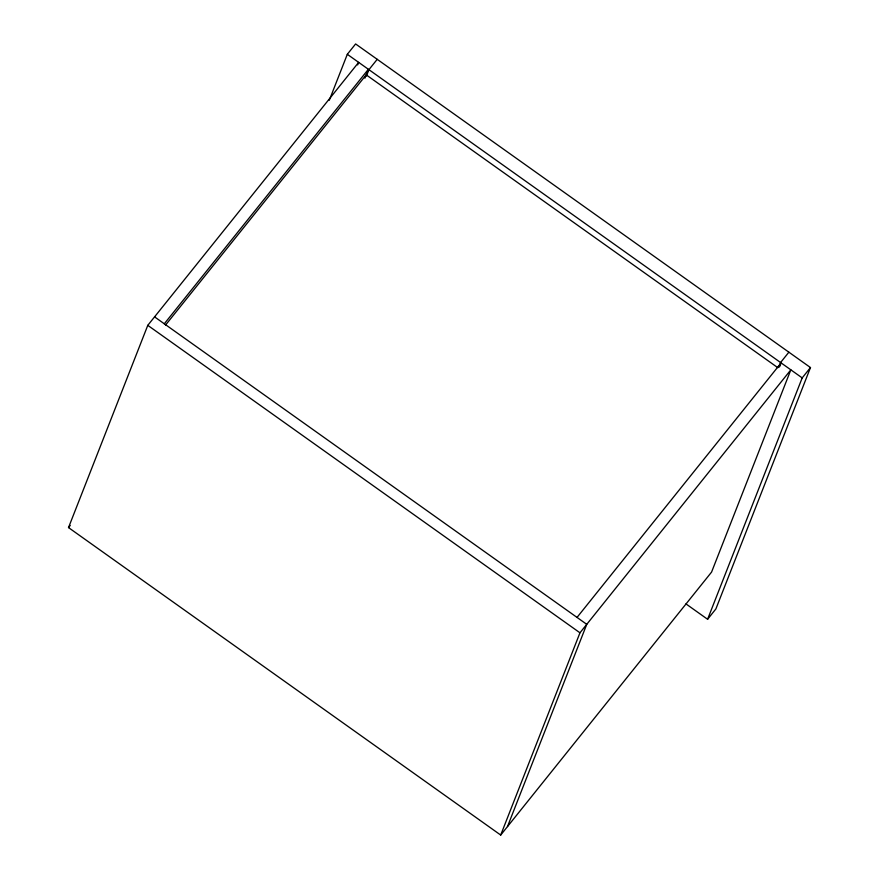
<?xml version="1.0" encoding="UTF-8"?>
<svg xmlns="http://www.w3.org/2000/svg" width="879" height="879" viewBox="0 0 879 879"><rect width="100%" height="100%" fill="white"/><g stroke="black" fill="none" stroke-linecap="round" stroke-linejoin="round"><path stroke-width="1.32" d="M500.7 835.05L579.964 632.803L790.836 369.839L711.572 572.086L500.7 835.05L68.518 527.587L147.782 325.34L358.654 62.365L357.665 64.914M329.295 100.272L347.315 54.3L355.61 43.95L810.482 367.554L715.891 608.927L707.595 619.277L685.983 603.906M364.895 78.187L368.378 69.287L164.296 323.791M366.422 76.055L368.927 69.672L377.223 59.322M507.491 826.579L586.754 624.332L154.572 316.869M778.64 367.466L780.574 362.533L788.87 352.182M779.618 366.73L781.112 362.917L577.031 617.421M707.595 619.277L802.186 377.904L810.482 367.554M165.549 325.054L366.202 74.836L777.816 367.675M68.518 527.587L70.221 525.466M347.315 54.3L802.186 377.904M147.782 325.34L579.964 632.803"/></g></svg>
